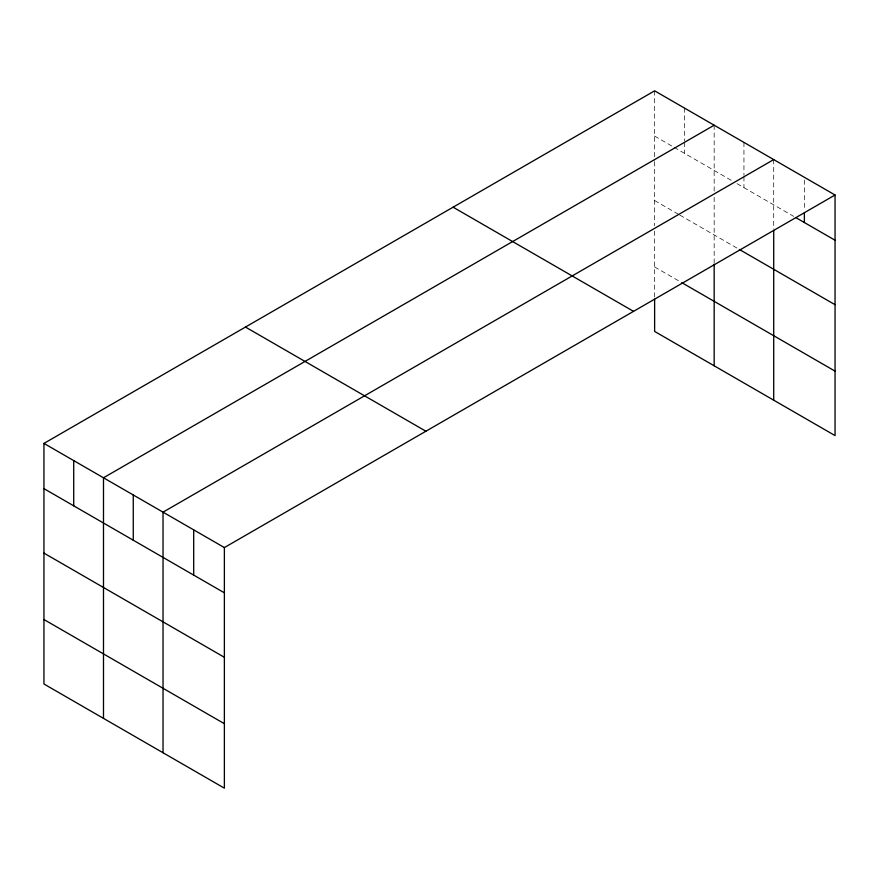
<?xml version="1.0" encoding="UTF-8"?>
<svg xmlns="http://www.w3.org/2000/svg" width="879" height="879" viewBox="0 0 879 879"><rect width="100%" height="100%" fill="white"/><g stroke="black" fill="none" stroke-linecap="round" stroke-linejoin="round"><path stroke-width="0.66" stroke-dasharray="4.39 3.3" d="M654.624 136.08L672.951 146.661M674.094 147.32L732.482 181.03M737.063 183.678L793.759 216.41M654.624 200.544L678.676 214.421M679.819 215.091L738.217 248.801M654.624 266.963L682.104 282.829M804.373 180.041L804.373 210.202M773.707 159.593L773.707 229.001M743.942 142.398L743.942 175.306M743.942 176.679L743.942 187.645M714.166 125.214L714.166 191.941M714.166 197.314L714.166 262.81M684.4 108.029L684.4 140.926M684.4 142.299L684.4 153.265M654.624 90.834L654.624 160.253M654.624 161.593L654.624 225.782M654.624 231.1L654.624 297.849"/><path stroke-width="1.32" d="M835.05 195.006L224.376 547.573L224.376 788.166L43.95 683.994L43.95 443.412L654.624 90.834L835.05 195.006L835.05 435.588L654.624 331.427L654.624 299.19M714.166 125.214L103.491 477.78L103.491 718.374M773.707 159.593L163.033 512.16L163.033 752.743M796.121 217.772L835.05 240.242M739.36 249.46L835.05 304.705M682.104 282.829L835.05 371.125M453.103 207.191L633.528 311.353M245.472 327.065L425.897 431.226M43.95 443.412L224.376 547.573M43.95 488.647L224.376 592.82M43.95 553.111L224.376 657.283M43.95 619.53L224.376 723.703M804.373 212.938L804.373 222.541M773.707 230.342L773.707 400.176M714.166 264.139L714.166 365.796M193.699 529.872L193.699 575.108M133.256 494.976L133.256 540.211M73.715 460.596L73.715 505.843"/></g></svg>
